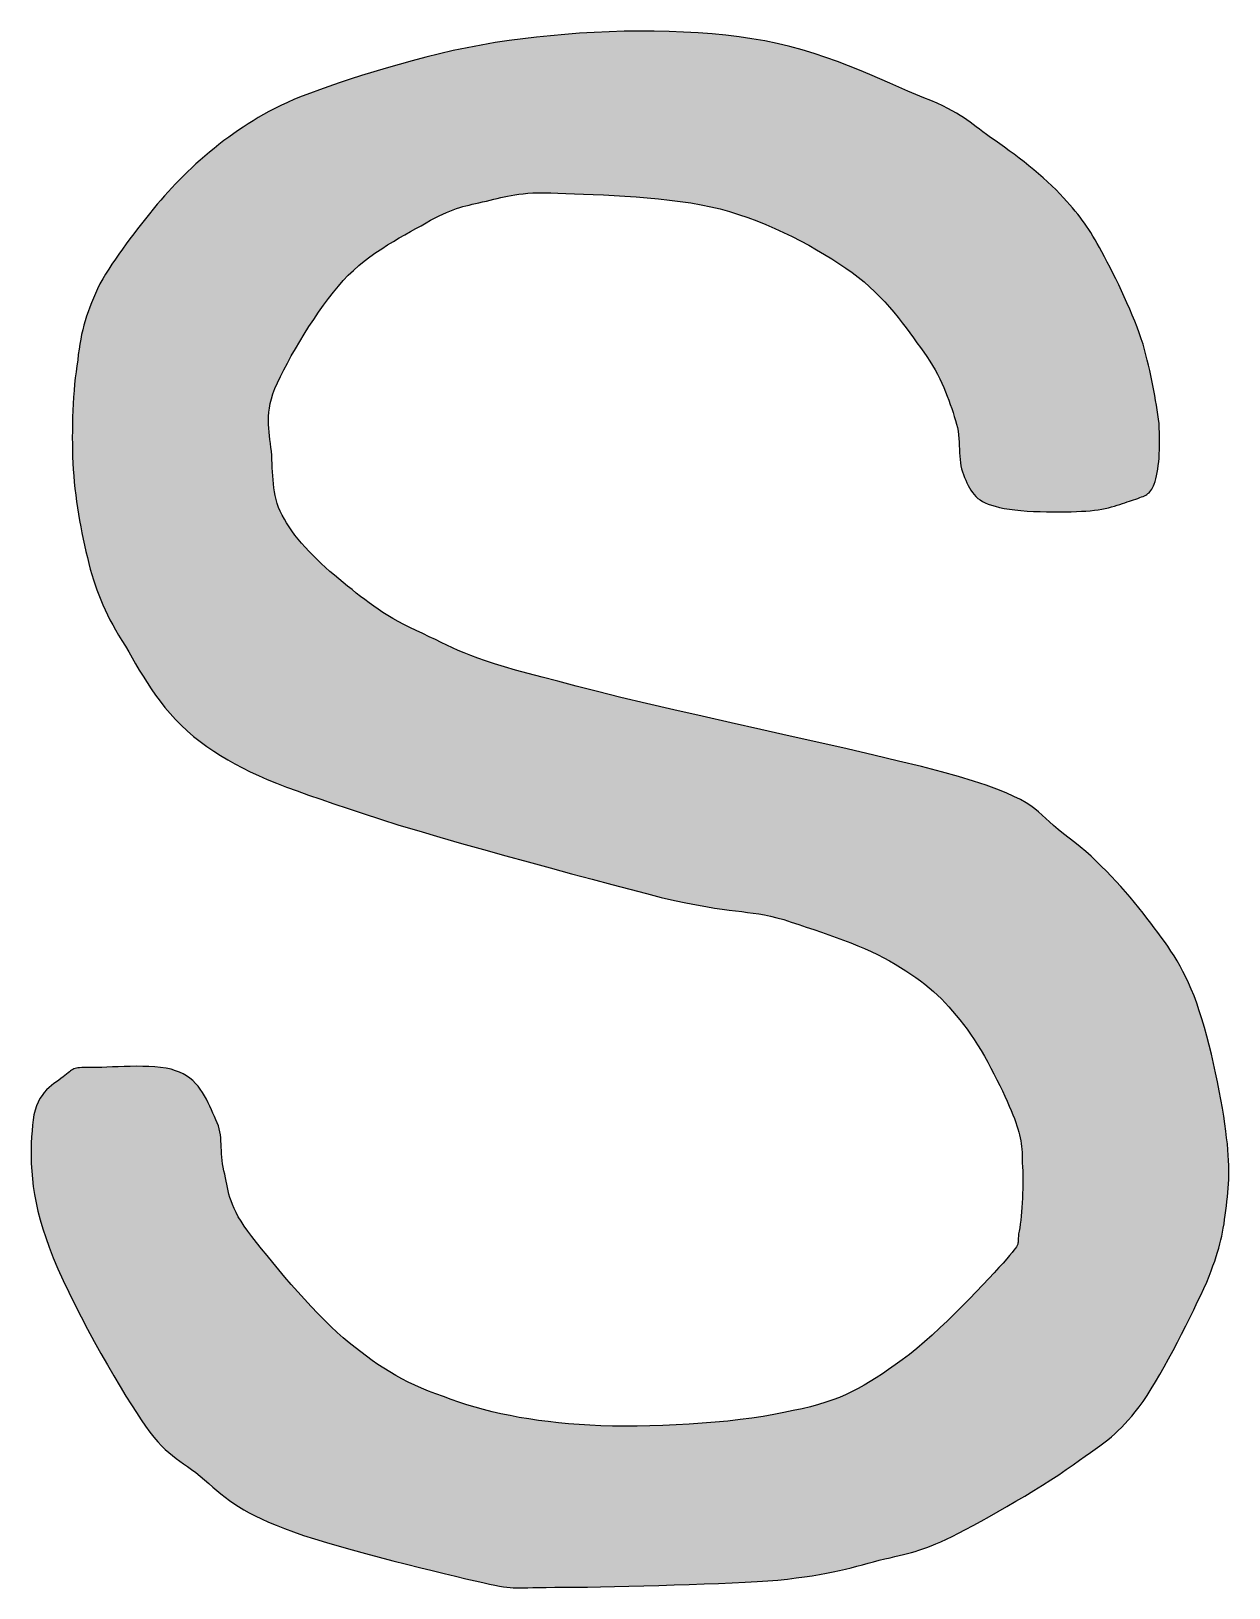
# Model space of a CAD drawing. Header units: millimetres. Extents: x 0 to 841, y 0 to 594.
# Drawn here: x 737.903 to 739.415, y 51.798 to 53.764 of the extents above; entities that cross this region are included whole.
import ezdxf

# ---------------------------------------------------------------- set-up
doc = ezdxf.new("R2010")
doc.units = ezdxf.units.MM
doc.layers.add('291-E-TEXTOS', color=7, linetype='Continuous')
doc.layers.add('291-G-ROTULO', color=7, linetype='Continuous')

msp = doc.modelspace()

# ---------------------------------------------------------------- hatches: boundary and pattern name
at = {"layer": '291-G-ROTULO', "true_color": 0x8dc249}
msp.add_hatch(color=7, dxfattribs=at).paths.add_polyline_path([(738.7448, 53.7615), (738.7266, 53.7625), (738.7082, 53.7632), (738.6894, 53.7636), (738.6706, 53.7636), (738.6516, 53.7634), (738.6327, 53.7629), (738.6139, 53.762), (738.5952, 53.7609), (738.5768, 53.7595), (738.5587, 53.7579), (738.541, 53.756), (738.5238, 53.7539), (738.5064, 53.7517), (738.4888, 53.7491), (738.4711, 53.7461), (738.4534, 53.7427), (738.4358, 53.739), (738.4183, 53.7349), (738.401, 53.7307), (738.384, 53.7263), (738.3674, 53.7217), (738.3511, 53.717), (738.3354, 53.7123), (738.3202, 53.7076), (738.3057, 53.7029), (738.2919, 53.6983), (738.2789, 53.6939), (738.2668, 53.6896), (738.2556, 53.6855), (738.2452, 53.6815), (738.2355, 53.6776), (738.2265, 53.6737), (738.2182, 53.6698), (738.2104, 53.6659), (738.203, 53.6621), (738.1961, 53.6583), (738.1894, 53.6544), (738.1831, 53.6505), (738.1769, 53.6465), (738.1708, 53.6425), (738.1648, 53.6384), (738.1588, 53.6342), (738.1527, 53.6298), (738.1464, 53.6254), (738.1401, 53.6205), (738.1339, 53.6156), (738.128, 53.6107), (738.1222, 53.6058), (738.1165, 53.6009), (738.111, 53.5959), (738.1057, 53.591), (738.1005, 53.586), (738.0953, 53.581), (738.0903, 53.576), (738.0854, 53.5709), (738.0806, 53.5658), (738.0759, 53.5607), (738.0712, 53.5555), (738.0666, 53.5503), (738.0621, 53.5451), (738.0571, 53.539), (738.0522, 53.5329), (738.0472, 53.5266), (738.0423, 53.5204), (738.0374, 53.514), (738.0325, 53.5077), (738.0277, 53.5013), (738.0229, 53.4949), (738.0183, 53.4885), (738.0137, 53.4821), (738.0093, 53.4757), (738.005, 53.4694), (738.0009, 53.4631), (737.997, 53.4569), (737.9933, 53.4508), (737.9898, 53.4447), (737.9869, 53.4384), (737.9841, 53.4323), (737.9816, 53.4264), (737.9792, 53.4206), (737.977, 53.4149), (737.9749, 53.4093), (737.973, 53.4037), (737.9712, 53.398), (737.9696, 53.3924), (737.9681, 53.3866), (737.9667, 53.3807), (737.9655, 53.3747), (737.9644, 53.3685), (737.9634, 53.362), (737.9625, 53.3553), (737.9617, 53.3483), (737.9606, 53.3411), (737.9596, 53.3335), (737.9587, 53.3258), (737.9579, 53.3178), (737.9572, 53.3097), (737.9566, 53.3014), (737.9561, 53.293), (737.9557, 53.2846), (737.9553, 53.2761), (737.9551, 53.2676), (737.955, 53.2591), (737.9549, 53.2507), (737.955, 53.2423), (737.9551, 53.234), (737.9553, 53.2259), (737.9557, 53.2179), (737.9561, 53.2099), (737.9567, 53.202), (737.9574, 53.194), (737.9582, 53.186), (737.9592, 53.1779), (737.9602, 53.1699), (737.9614, 53.1619), (737.9627, 53.1539), (737.964, 53.1459), (737.9655, 53.1379), (737.967, 53.13), (737.9686, 53.1222), (737.9703, 53.1144), (737.9721, 53.1066), (737.9739, 53.099), (737.9757, 53.0914), (737.9776, 53.0843), (737.9796, 53.0775), (737.9817, 53.0709), (737.9838, 53.0643), (737.986, 53.058), (737.9884, 53.0517), (737.9909, 53.0454), (737.9936, 53.0392), (737.9964, 53.033), (737.9994, 53.0267), (738.0025, 53.0204), (738.0059, 53.014), (738.0096, 53.0075), (738.0134, 53.0009), (738.0175, 52.994), (738.0219, 52.987), (738.0261, 52.9797), (738.0304, 52.9723), (738.0349, 52.9646), (738.0395, 52.9569), (738.0443, 52.949), (738.0493, 52.9411), (738.0545, 52.9332), (738.06, 52.9253), (738.0658, 52.9174), (738.0719, 52.9096), (738.0784, 52.9019), (738.0851, 52.8944), (738.0923, 52.8871), (738.0999, 52.88), (738.1078, 52.8731), (738.1163, 52.8665), (738.1249, 52.8603), (738.1335, 52.8544), (738.1422, 52.8488), (738.1511, 52.8435), (738.1602, 52.8383), (738.1697, 52.8333), (738.1796, 52.8285), (738.19, 52.8236), (738.2011, 52.8188), (738.2128, 52.814), (738.2254, 52.8091), (738.2388, 52.8042), (738.2532, 52.799), (738.2686, 52.7937), (738.2852, 52.7881), (738.303, 52.7822), (738.3223, 52.7756), (738.3438, 52.7686), (738.3673, 52.7612), (738.3924, 52.7537), (738.4188, 52.7459), (738.4461, 52.738), (738.474, 52.7301), (738.5022, 52.7223), (738.5304, 52.7145), (738.5581, 52.707), (738.5852, 52.6997), (738.6112, 52.6927), (738.6359, 52.6862), (738.6589, 52.6802), (738.6798, 52.6747), (738.6984, 52.6698), (738.7149, 52.666), (738.7296, 52.6628), (738.7429, 52.6602), (738.7548, 52.6581), (738.7655, 52.6563), (738.7752, 52.6549), (738.7841, 52.6537), (738.7923, 52.6527), (738.8, 52.6518), (738.8073, 52.6509), (738.8144, 52.65), (738.8215, 52.6489), (738.8288, 52.6476), (738.8363, 52.646), (738.8444, 52.6441), (738.853, 52.6417), (738.8625, 52.6387), (738.872, 52.6356), (738.8815, 52.6324), (738.8911, 52.6293), (738.9006, 52.626), (738.91, 52.6227), (738.9193, 52.6193), (738.9285, 52.6159), (738.9376, 52.6123), (738.9464, 52.6087), (738.955, 52.6051), (738.9634, 52.6013), (738.9715, 52.5975), (738.9792, 52.5936), (738.9866, 52.5896), (738.9935, 52.5855), (739.0005, 52.5814), (739.0072, 52.5772), (739.0136, 52.573), (739.0197, 52.5688), (739.0256, 52.5645), (739.0313, 52.5601), (739.0367, 52.5557), (739.042, 52.5511), (739.0471, 52.5464), (739.052, 52.5416), (739.0568, 52.5367), (739.0616, 52.5316), (739.0662, 52.5263), (739.0708, 52.5208), (739.0753, 52.5151), (739.0799, 52.5092), (739.0844, 52.5033), (739.0889, 52.4971), (739.0933, 52.4904), (739.0977, 52.4835), (739.1021, 52.4764), (739.1063, 52.4691), (739.1105, 52.4617), (739.1145, 52.4543), (739.1184, 52.4468), (739.1221, 52.4395), (739.1256, 52.4323), (739.129, 52.4254), (739.1321, 52.4187), (739.135, 52.4123), (739.1377, 52.4063), (739.1401, 52.4008), (739.1422, 52.3954), (739.1441, 52.3904), (739.1459, 52.3857), (739.1474, 52.3814), (739.1487, 52.3774), (739.1498, 52.3735), (739.1508, 52.3698), (739.1516, 52.3662), (739.1523, 52.3626), (739.1529, 52.359), (739.1533, 52.3554), (739.1536, 52.3517), (739.1539, 52.3478), (739.154, 52.3437), (739.1541, 52.3393), (739.1541, 52.3346), (739.1545, 52.3295), (739.1547, 52.3243), (739.1549, 52.3188), (739.1549, 52.3132), (739.1549, 52.3074), (739.1548, 52.3016), (739.1546, 52.2957), (739.1544, 52.2899), (739.1541, 52.2841), (739.1537, 52.2784), (739.1532, 52.2728), (739.1527, 52.2674), (739.1522, 52.2622), (739.1515, 52.2572), (739.1509, 52.2526), (739.1501, 52.2482), (739.1495, 52.2448), (739.1492, 52.242), (739.149, 52.2397), (739.149, 52.2377), (739.1489, 52.2361), (739.1489, 52.2346), (739.1487, 52.2333), (739.1484, 52.2319), (739.1478, 52.2304), (739.1468, 52.2287), (739.1455, 52.2267), (739.1436, 52.2242), (739.1412, 52.2213), (739.1382, 52.2176), (739.1345, 52.2133), (739.13, 52.2081), (739.1247, 52.2023), (739.1186, 52.1957), (739.1117, 52.1884), (739.1042, 52.1804), (739.0961, 52.1719), (739.0876, 52.163), (739.0786, 52.1539), (739.0693, 52.1446), (739.0598, 52.1353), (739.0501, 52.1261), (739.0404, 52.1171), (739.0307, 52.1084), (739.021, 52.1002), (739.0116, 52.0926), (739.0024, 52.0857), (738.9935, 52.0796), (738.9854, 52.0738), (738.9775, 52.0683), (738.9698, 52.0632), (738.9623, 52.0583), (738.9547, 52.0538), (738.9471, 52.0496), (738.9394, 52.0457), (738.9316, 52.042), (738.9234, 52.0385), (738.9149, 52.0353), (738.9061, 52.0322), (738.8967, 52.0294), (738.8868, 52.0267), (738.8763, 52.0241), (738.865, 52.0217), (738.853, 52.0194), (738.8405, 52.0168), (738.827, 52.0145), (738.8127, 52.0123), (738.7978, 52.0104), (738.7823, 52.0086), (738.7663, 52.0071), (738.7501, 52.0057), (738.7336, 52.0046), (738.717, 52.0036), (738.7004, 52.0029), (738.684, 52.0024), (738.6678, 52.0022), (738.652, 52.0021), (738.6367, 52.0023), (738.6221, 52.0027), (738.6081, 52.0033), (738.5947, 52.0042), (738.5815, 52.0052), (738.5685, 52.0064), (738.5558, 52.0078), (738.5433, 52.0094), (738.5311, 52.0112), (738.5192, 52.0132), (738.5075, 52.0154), (738.496, 52.0177), (738.4848, 52.0203), (738.4739, 52.023), (738.4633, 52.0259), (738.4529, 52.029), (738.4428, 52.0323), (738.433, 52.0358), (738.4234, 52.0395), (738.4138, 52.0429), (738.4046, 52.0464), (738.3958, 52.0501), (738.3873, 52.0539), (738.379, 52.0578), (738.371, 52.0619), (738.3633, 52.0661), (738.3557, 52.0706), (738.3482, 52.0752), (738.3408, 52.08), (738.3335, 52.085), (738.3263, 52.0903), (738.319, 52.0958), (738.3118, 52.1015), (738.3044, 52.1075), (738.2969, 52.1137), (738.2893, 52.1205), (738.2813, 52.1279), (738.2731, 52.1359), (738.2648, 52.1443), (738.2565, 52.1532), (738.2481, 52.1623), (738.2397, 52.1716), (738.2314, 52.181), (738.2233, 52.1904), (738.2155, 52.1997), (738.2079, 52.2088), (738.2007, 52.2176), (738.1939, 52.2261), (738.1875, 52.2341), (738.1817, 52.2415), (738.1765, 52.2482), (738.1719, 52.2548), (738.1679, 52.2609), (738.1645, 52.2666), (738.1616, 52.272), (738.1591, 52.2771), (738.1571, 52.2819), (738.1553, 52.2865), (738.1539, 52.2909), (738.1527, 52.2952), (738.1517, 52.2993), (738.1508, 52.3034), (738.1499, 52.3075), (738.1492, 52.3116), (738.1483, 52.3158), (738.1474, 52.3201), (738.1464, 52.3245), (738.1454, 52.329), (738.1446, 52.3334), (738.1441, 52.3377), (738.1437, 52.3419), (738.1434, 52.3461), (738.1432, 52.3501), (738.143, 52.3542), (738.1429, 52.3581), (738.1426, 52.3621), (738.1423, 52.366), (738.1419, 52.3698), (738.1413, 52.3736), (738.1405, 52.3774), (738.1394, 52.3812), (738.138, 52.385), (738.1363, 52.3888), (738.1344, 52.393), (738.1325, 52.3973), (738.1306, 52.4017), (738.1286, 52.4061), (738.1264, 52.4105), (738.1242, 52.4149), (738.1218, 52.4192), (738.1193, 52.4234), (738.1165, 52.4275), (738.1136, 52.4313), (738.1104, 52.435), (738.107, 52.4384), (738.1033, 52.4416), (738.0992, 52.4444), (738.0949, 52.4469), (738.0902, 52.449), (738.0852, 52.451), (738.0796, 52.4527), (738.0733, 52.454), (738.0664, 52.455), (738.0592, 52.4557), (738.0516, 52.4562), (738.0438, 52.4564), (738.036, 52.4565), (738.0281, 52.4564), (738.0203, 52.4563), (738.0127, 52.456), (738.0055, 52.4558), (737.9986, 52.4555), (737.9923, 52.4552), (737.9867, 52.4551), (737.9818, 52.455), (737.9772, 52.455), (737.9732, 52.455), (737.9698, 52.4549), (737.9668, 52.4549), (737.9642, 52.4547), (737.962, 52.4545), (737.9601, 52.4542), (737.9584, 52.4538), (737.9569, 52.4532), (737.9555, 52.4526), (737.9541, 52.4517), (737.9527, 52.4508), (737.9512, 52.4496), (737.9496, 52.4483), (737.9477, 52.4467), (737.9456, 52.445), (737.9432, 52.4431), (737.9406, 52.4412), (737.9378, 52.4392), (737.9348, 52.437), (737.9318, 52.4348), (737.9287, 52.4323), (737.9256, 52.4296), (737.9225, 52.4267), (737.9196, 52.4234), (737.9168, 52.4198), (737.9141, 52.4158), (737.9117, 52.4114), (737.9096, 52.4065), (737.9079, 52.4011), (737.9065, 52.3952), (737.9055, 52.3888), (737.9047, 52.3821), (737.9041, 52.375), (737.9036, 52.3675), (737.9032, 52.3596), (737.903, 52.3513), (737.903, 52.3426), (737.9032, 52.3336), (737.9037, 52.3243), (737.9045, 52.3146), (737.9057, 52.3047), (737.9072, 52.2945), (737.9091, 52.284), (737.9115, 52.2734), (737.9143, 52.2625), (737.9177, 52.2514), (737.9215, 52.2402), (737.9258, 52.228), (737.9309, 52.2148), (737.9368, 52.2008), (737.9434, 52.1862), (737.9505, 52.1711), (737.9581, 52.1557), (737.966, 52.1401), (737.9742, 52.1245), (737.9826, 52.1091), (737.9909, 52.094), (737.9992, 52.0794), (738.0074, 52.0655), (738.0152, 52.0523), (738.0226, 52.0401), (738.0296, 52.0291), (738.036, 52.0194), (738.0418, 52.0101), (738.0474, 52.0019), (738.0527, 51.9947), (738.0578, 51.9882), (738.0628, 51.9825), (738.0675, 51.9774), (738.0722, 51.9728), (738.0769, 51.9687), (738.0815, 51.9649), (738.0861, 51.9613), (738.0908, 51.9579), (738.0955, 51.9544), (738.1004, 51.951), (738.1055, 51.9473), (738.1107, 51.9434), (738.1163, 51.9391), (738.1218, 51.9343), (738.1271, 51.9296), (738.1323, 51.9252), (738.1374, 51.9208), (738.1426, 51.9166), (738.1478, 51.9125), (738.1532, 51.9084), (738.1589, 51.9045), (738.1649, 51.9005), (738.1713, 51.8966), (738.1782, 51.8927), (738.1857, 51.8888), (738.1938, 51.8849), (738.2026, 51.8809), (738.2122, 51.8769), (738.2227, 51.8728), (738.234, 51.8686), (738.2468, 51.8642), (738.2608, 51.8597), (738.2758, 51.8551), (738.2917, 51.8505), (738.3082, 51.8459), (738.3252, 51.8413), (738.3424, 51.8367), (738.3596, 51.8322), (738.3766, 51.8279), (738.3932, 51.8237), (738.4093, 51.8198), (738.4245, 51.816), (738.4388, 51.8126), (738.4519, 51.8094), (738.4636, 51.8066), (738.4733, 51.8045), (738.4815, 51.8028), (738.4884, 51.8014), (738.4942, 51.8002), (738.4992, 51.7994), (738.5036, 51.7988), (738.5076, 51.7983), (738.5115, 51.7981), (738.5154, 51.7979), (738.5196, 51.7979), (738.5244, 51.798), (738.5299, 51.7981), (738.5364, 51.7983), (738.5441, 51.7984), (738.5532, 51.7985), (738.5639, 51.7986), (738.5761, 51.7986), (738.59, 51.7987), (738.6053, 51.799), (738.6218, 51.7992), (738.6393, 51.7996), (738.6575, 51.8), (738.6763, 51.8005), (738.6954, 51.8011), (738.7146, 51.8017), (738.7337, 51.8023), (738.7524, 51.8029), (738.7706, 51.8036), (738.7879, 51.8044), (738.8043, 51.8051), (738.8193, 51.8058), (738.8329, 51.8066), (738.8457, 51.8078), (738.8576, 51.809), (738.8687, 51.8104), (738.8792, 51.8118), (738.889, 51.8133), (738.8982, 51.8148), (738.907, 51.8165), (738.9152, 51.8181), (738.9232, 51.8198), (738.9308, 51.8216), (738.9381, 51.8234), (738.9453, 51.8252), (738.9524, 51.8271), (738.9594, 51.8289), (738.9664, 51.8308), (738.9735, 51.8327), (738.9807, 51.8345), (738.9872, 51.836), (738.9933, 51.8375), (738.9989, 51.8388), (739.0042, 51.8401), (739.0092, 51.8413), (739.0141, 51.8426), (739.0189, 51.844), (739.0237, 51.8455), (739.0286, 51.8471), (739.0338, 51.8489), (739.0392, 51.851), (739.0451, 51.8534), (739.0514, 51.8561), (739.0583, 51.8593), (739.0658, 51.8628), (739.0738, 51.8669), (739.0826, 51.8715), (739.0921, 51.8766), (739.1022, 51.8821), (739.1128, 51.888), (739.1237, 51.8942), (739.1348, 51.9006), (739.1461, 51.9072), (739.1574, 51.9139), (739.1685, 51.9207), (739.1795, 51.9275), (739.19, 51.9342), (739.2001, 51.9408), (739.2096, 51.9472), (739.2184, 51.9533), (739.2264, 51.9592), (739.2336, 51.9642), (739.2402, 51.9689), (739.2463, 51.9732), (739.2519, 51.9773), (739.2572, 51.9812), (739.262, 51.985), (739.2667, 51.9887), (739.2711, 51.9925), (739.2753, 51.9965), (739.2795, 52.0006), (739.2837, 52.005), (739.2879, 52.0097), (739.2923, 52.0148), (739.2968, 52.0204), (739.3016, 52.0266), (739.3067, 52.0334), (739.3117, 52.041), (739.3169, 52.0492), (739.3223, 52.058), (739.3277, 52.0674), (739.3333, 52.0772), (739.3388, 52.0872), (739.3444, 52.0975), (739.3499, 52.108), (739.3553, 52.1184), (739.3605, 52.1288), (739.3656, 52.139), (739.3705, 52.1489), (739.3751, 52.1585), (739.3794, 52.1676), (739.3834, 52.1761), (739.387, 52.184), (739.3899, 52.1913), (739.3925, 52.1981), (739.3948, 52.2045), (739.397, 52.2105), (739.3989, 52.2163), (739.4006, 52.2218), (739.4022, 52.227), (739.4036, 52.2322), (739.4048, 52.2372), (739.4059, 52.2422), (739.407, 52.2472), (739.4079, 52.2523), (739.4088, 52.2575), (739.4096, 52.2629), (739.4103, 52.2685), (739.4111, 52.2743), (739.4118, 52.2802), (739.4125, 52.286), (739.4131, 52.2916), (739.4136, 52.2971), (739.4141, 52.3025), (739.4144, 52.308), (739.4147, 52.3136), (739.4149, 52.3192), (739.4149, 52.3251), (739.4148, 52.3311), (739.4146, 52.3374), (739.4142, 52.3441), (739.4137, 52.3511), (739.413, 52.3585), (739.4121, 52.3663), (739.4111, 52.3747), (739.4099, 52.3837), (739.4084, 52.3934), (739.4067, 52.4036), (739.4048, 52.4144), (739.4028, 52.4254), (739.4005, 52.4368), (739.3981, 52.4484), (739.3955, 52.46), (739.3928, 52.4717), (739.39, 52.4832), (739.3871, 52.4946), (739.384, 52.5057), (739.3808, 52.5164), (739.3776, 52.5266), (739.3743, 52.5363), (739.3709, 52.5453), (739.3675, 52.5538), (739.3641, 52.5617), (739.3605, 52.5692), (739.357, 52.5763), (739.3533, 52.5831), (739.3496, 52.5897), (739.3457, 52.596), (739.3418, 52.6021), (739.3378, 52.608), (739.3337, 52.6139), (739.3295, 52.6197), (739.3252, 52.6255), (739.3208, 52.6314), (739.3162, 52.6373), (739.3115, 52.6434), (739.3067, 52.6497), (739.3014, 52.6565), (739.2959, 52.6633), (739.2903, 52.67), (739.2845, 52.6767), (739.2787, 52.6834), (739.2727, 52.69), (739.2665, 52.6965), (739.2603, 52.7029), (739.2539, 52.7093), (739.2474, 52.7155), (739.2409, 52.7217), (739.2342, 52.7277), (739.2274, 52.7335), (739.2204, 52.7392), (739.2134, 52.7447), (739.2063, 52.7501), (739.1994, 52.7555), (739.1935, 52.7605), (739.1883, 52.7652), (739.1837, 52.7696), (739.1792, 52.7737), (739.1748, 52.7777), (739.1701, 52.7816), (739.1649, 52.7855), (739.1589, 52.7894), (739.1519, 52.7933), (739.1436, 52.7974), (739.1338, 52.8018), (739.1221, 52.8064), (739.1084, 52.8113), (739.0924, 52.8166), (739.0738, 52.8224), (739.0522, 52.8283), (739.0267, 52.8349), (738.998, 52.8419), (738.9666, 52.8494), (738.9329, 52.8572), (738.8975, 52.8653), (738.861, 52.8735), (738.8239, 52.8819), (738.7867, 52.8902), (738.7499, 52.8985), (738.7141, 52.9067), (738.6797, 52.9147), (738.6474, 52.9224), (738.6177, 52.9297), (738.591, 52.9365), (738.5679, 52.9428), (738.548, 52.9479), (738.5302, 52.9526), (738.5144, 52.9569), (738.5004, 52.961), (738.4879, 52.9648), (738.4767, 52.9684), (738.4668, 52.9719), (738.4578, 52.9752), (738.4496, 52.9785), (738.4419, 52.9817), (738.4347, 52.985), (738.4276, 52.9883), (738.4206, 52.9917), (738.4133, 52.9953), (738.4056, 52.999), (738.3973, 53.0031), (738.3889, 53.0068), (738.381, 53.0106), (738.3735, 53.0144), (738.3664, 53.0182), (738.3596, 53.022), (738.3532, 53.0259), (738.347, 53.0297), (738.3411, 53.0337), (738.3354, 53.0376), (738.3298, 53.0417), (738.3243, 53.0458), (738.3188, 53.0499), (738.3134, 53.0541), (738.308, 53.0584), (738.3025, 53.0628), (738.2969, 53.0673), (738.2913, 53.0719), (738.2857, 53.0766), (738.2801, 53.0814), (738.2746, 53.0863), (738.2692, 53.0913), (738.2639, 53.0964), (738.2588, 53.1015), (738.2538, 53.1067), (738.249, 53.1119), (738.2444, 53.1171), (738.24, 53.1223), (738.236, 53.1274), (738.2321, 53.1326), (738.2286, 53.1376), (738.2255, 53.1427), (738.2227, 53.1476), (738.2199, 53.1525), (738.2174, 53.1574), (738.2154, 53.1623), (738.2137, 53.1672), (738.2122, 53.1721), (738.211, 53.1771), (738.2101, 53.182), (738.2094, 53.187), (738.2088, 53.192), (738.2083, 53.197), (738.208, 53.2021), (738.2077, 53.2072), (738.2074, 53.2123), (738.2072, 53.2174), (738.2069, 53.2226), (738.2066, 53.2279), (738.2062, 53.2331), (738.2056, 53.2381), (738.205, 53.243), (738.2044, 53.2478), (738.2038, 53.2526), (738.2033, 53.2574), (738.2029, 53.2622), (738.2026, 53.267), (738.2025, 53.272), (738.2026, 53.2771), (738.203, 53.2823), (738.2038, 53.2877), (738.2049, 53.2934), (738.2063, 53.2994), (738.2082, 53.3056), (738.2106, 53.3122), (738.2139, 53.3196), (738.2176, 53.3275), (738.2218, 53.3359), (738.2264, 53.3445), (738.2313, 53.3535), (738.2365, 53.3626), (738.242, 53.3719), (738.2478, 53.3812), (738.2537, 53.3905), (738.2597, 53.3997), (738.2659, 53.4087), (738.2722, 53.4175), (738.2784, 53.426), (738.2847, 53.434), (738.2908, 53.4417), (738.2969, 53.4487), (738.3031, 53.4553), (738.3097, 53.4616), (738.3165, 53.4676), (738.3235, 53.4733), (738.3307, 53.4788), (738.338, 53.484), (738.3455, 53.4889), (738.3529, 53.4936), (738.3603, 53.4981), (738.3676, 53.5025), (738.3749, 53.5066), (738.3819, 53.5105), (738.3887, 53.5144), (738.3953, 53.518), (738.4015, 53.5216), (738.4073, 53.525), (738.4128, 53.5279), (738.4179, 53.5304), (738.4228, 53.5327), (738.4274, 53.5347), (738.4317, 53.5365), (738.4359, 53.5381), (738.44, 53.5395), (738.444, 53.5408), (738.4479, 53.542), (738.4518, 53.5431), (738.4558, 53.5441), (738.4599, 53.545), (738.464, 53.546), (738.4683, 53.547), (738.4729, 53.548), (738.4776, 53.5491), (738.4824, 53.5502), (738.4869, 53.5513), (738.4913, 53.5524), (738.4957, 53.5535), (738.5, 53.5545), (738.5044, 53.5554), (738.509, 53.5563), (738.5137, 53.5571), (738.5188, 53.5578), (738.5242, 53.5584), (738.53, 53.5589), (738.5363, 53.5593), (738.5432, 53.5595), (738.5507, 53.5595), (738.5589, 53.5594), (738.5679, 53.5591), (738.5779, 53.5588), (738.5887, 53.5584), (738.6003, 53.5579), (738.6126, 53.5574), (738.6255, 53.5568), (738.6389, 53.5561), (738.6526, 53.5553), (738.6666, 53.5544), (738.6806, 53.5532), (738.6947, 53.5519), (738.7086, 53.5504), (738.7224, 53.5487), (738.7358, 53.5467), (738.7487, 53.5444), (738.761, 53.5419), (738.7727, 53.5391), (738.7844, 53.5358), (738.796, 53.5322), (738.8076, 53.5283), (738.8191, 53.524), (738.8304, 53.5194), (738.8417, 53.5145), (738.8527, 53.5095), (738.8636, 53.5042), (738.8742, 53.4987), (738.8845, 53.4932), (738.8945, 53.4875), (738.9043, 53.4817), (738.9136, 53.476), (738.9226, 53.4702), (738.9312, 53.4644), (738.9393, 53.4588), (738.9471, 53.453), (738.9544, 53.447), (738.9614, 53.4409), (738.9681, 53.4346), (738.9745, 53.4282), (738.9806, 53.4217), (738.9865, 53.4152), (738.992, 53.4086), (738.9974, 53.402), (739.0025, 53.3954), (739.0074, 53.3889), (739.0122, 53.3825), (739.0167, 53.3762), (739.0212, 53.3701), (739.0255, 53.3641), (739.0297, 53.3584), (739.0337, 53.3527), (739.0374, 53.3471), (739.0409, 53.3415), (739.0441, 53.3359), (739.0472, 53.3303), (739.05, 53.3247), (739.0526, 53.3192), (739.055, 53.3137), (739.0573, 53.3083), (739.0594, 53.3029), (739.0614, 53.2976), (739.0633, 53.2923), (739.065, 53.2871), (739.0667, 53.282), (739.0683, 53.277), (739.0698, 53.2721), (739.0712, 53.2675), (739.0722, 53.263), (739.073, 53.2584), (739.0736, 53.2538), (739.0741, 53.2492), (739.0744, 53.2446), (739.0746, 53.2401), (739.0748, 53.2357), (739.075, 53.2313), (739.0753, 53.227), (739.0756, 53.2228), (739.076, 53.2187), (739.0766, 53.2147), (739.0775, 53.2109), (739.0785, 53.2073), (739.0799, 53.2038), (739.0813, 53.2001), (739.0828, 53.1966), (739.0843, 53.1932), (739.0859, 53.1899), (739.0875, 53.1868), (739.0892, 53.1839), (739.0911, 53.1811), (739.0932, 53.1785), (739.0954, 53.176), (739.098, 53.1737), (739.1008, 53.1716), (739.1039, 53.1696), (739.1073, 53.1679), (739.1111, 53.1663), (739.1153, 53.1649), (739.12, 53.1637), (739.1253, 53.1622), (739.1313, 53.161), (739.1379, 53.1599), (739.1449, 53.159), (739.1525, 53.1583), (739.1603, 53.1577), (739.1683, 53.1572), (739.1765, 53.1569), (739.1847, 53.1567), (739.1928, 53.1565), (739.2007, 53.1565), (739.2084, 53.1566), (739.2157, 53.1568), (739.2225, 53.157), (739.2288, 53.1573), (739.2344, 53.1576), (739.2399, 53.1581), (739.2451, 53.1586), (739.25, 53.1593), (739.2546, 53.1601), (739.2589, 53.161), (739.263, 53.1619), (739.2669, 53.1629), (739.2706, 53.1639), (739.2741, 53.1649), (739.2774, 53.166), (739.2805, 53.1671), (739.2836, 53.1681), (739.2865, 53.1691), (739.2893, 53.17), (739.292, 53.1709), (739.2947, 53.1717), (739.2975, 53.1727), (739.3001, 53.1737), (739.3025, 53.1746), (739.3047, 53.1754), (739.3066, 53.1762), (739.3084, 53.177), (739.31, 53.1778), (739.3115, 53.1787), (739.3128, 53.1797), (739.3141, 53.1808), (739.3153, 53.1821), (739.3164, 53.1835), (739.3175, 53.1852), (739.3186, 53.1871), (739.3197, 53.1893), (739.3208, 53.1918), (739.3218, 53.1949), (739.3228, 53.1984), (739.3237, 53.2022), (739.3245, 53.2062), (739.3252, 53.2105), (739.3258, 53.215), (739.3264, 53.2197), (739.3268, 53.2246), (739.3271, 53.2297), (739.3273, 53.2349), (739.3275, 53.2402), (739.3275, 53.2457), (739.3275, 53.2512), (739.3273, 53.2568), (739.3271, 53.2624), (739.3268, 53.268), (739.326, 53.2737), (739.3252, 53.2795), (739.3243, 53.2854), (739.3234, 53.2914), (739.3224, 53.2974), (739.3213, 53.3035), (739.3202, 53.3097), (739.319, 53.316), (739.3177, 53.3223), (739.3164, 53.3287), (739.315, 53.3352), (739.3135, 53.3417), (739.3119, 53.3483), (739.3103, 53.355), (739.3085, 53.3617), (739.3067, 53.3684), (739.3043, 53.3753), (739.3017, 53.3825), (739.299, 53.3898), (739.296, 53.3973), (739.2929, 53.405), (739.2897, 53.4127), (739.2863, 53.4204), (739.2829, 53.4281), (739.2794, 53.4358), (739.2758, 53.4434), (739.2722, 53.4509), (739.2686, 53.4582), (739.265, 53.4653), (739.2614, 53.4721), (739.2579, 53.4787), (739.2545, 53.4849), (739.2516, 53.4903), (739.2487, 53.4954), (739.246, 53.5003), (739.2433, 53.5048), (739.2407, 53.5092), (739.238, 53.5133), (739.2354, 53.5173), (739.2327, 53.5212), (739.2299, 53.5251), (739.227, 53.5289), (739.2241, 53.5327), (739.2209, 53.5365), (739.2176, 53.5404), (739.2141, 53.5445), (739.2103, 53.5487), (739.2063, 53.5531), (739.2017, 53.558), (739.1967, 53.5631), (739.1914, 53.5681), (739.186, 53.5732), (739.1803, 53.5783), (739.1745, 53.5834), (739.1685, 53.5885), (739.1624, 53.5935), (739.1563, 53.5985), (739.1501, 53.6033), (739.1439, 53.6081), (739.1377, 53.6127), (739.1316, 53.6171), (739.1256, 53.6214), (739.1197, 53.6255), (739.114, 53.6294), (739.109, 53.633), (739.1044, 53.6365), (739.1001, 53.6398), (739.096, 53.6429), (739.0921, 53.6459), (739.0882, 53.6488), (739.0842, 53.6517), (739.0801, 53.6545), (739.0757, 53.6573), (739.071, 53.6602), (739.0658, 53.6631), (739.0601, 53.6661), (739.0537, 53.6692), (739.0466, 53.6725), (739.0386, 53.6759), (739.0297, 53.6796), (739.0199, 53.6836), (739.0095, 53.688), (738.9984, 53.6929), (738.9868, 53.698), (738.9745, 53.7033), (738.9618, 53.7087), (738.9485, 53.7142), (738.9348, 53.7197), (738.9207, 53.7251), (738.9062, 53.7304), (738.8913, 53.7353), (738.8761, 53.74), (738.8606, 53.7443), (738.8449, 53.748), (738.829, 53.7513), (738.8129, 53.7539), (738.7967, 53.7563), (738.7799, 53.7584), (738.7626, 53.7601)])

# ---------------------------------------------------------------- linework, layer by layer
at = {"layer": '291-E-TEXTOS'}
msp.add_lwpolyline([(738.8129, 53.7539), (738.7967, 53.7563), (738.7799, 53.7584), (738.7626, 53.7601), (738.7448, 53.7615), (738.7266, 53.7625), (738.7082, 53.7632), (738.6894, 53.7636), (738.6706, 53.7636), (738.6516, 53.7634), (738.6327, 53.7629), (738.6139, 53.762), (738.5952, 53.7609), (738.5768, 53.7595), (738.5587, 53.7579), (738.541, 53.756), (738.5238, 53.7539), (738.5064, 53.7517), (738.4888, 53.7491), (738.4711, 53.7461), (738.4534, 53.7427), (738.4358, 53.739), (738.4183, 53.7349), (738.401, 53.7307), (738.384, 53.7263), (738.3674, 53.7217), (738.3511, 53.717), (738.3354, 53.7123), (738.3202, 53.7076), (738.3057, 53.7029), (738.2919, 53.6983), (738.2789, 53.6939), (738.2668, 53.6896), (738.2556, 53.6855), (738.2452, 53.6815), (738.2355, 53.6776), (738.2265, 53.6737), (738.2182, 53.6698), (738.2104, 53.6659), (738.203, 53.6621), (738.1961, 53.6583), (738.1894, 53.6544), (738.1831, 53.6505), (738.1769, 53.6465), (738.1708, 53.6425), (738.1648, 53.6384), (738.1588, 53.6342), (738.1527, 53.6298), (738.1464, 53.6254), (738.1401, 53.6205), (738.1339, 53.6156), (738.128, 53.6107), (738.1222, 53.6058), (738.1165, 53.6009), (738.111, 53.5959), (738.1057, 53.591), (738.1005, 53.586), (738.0953, 53.581), (738.0903, 53.576), (738.0854, 53.5709), (738.0806, 53.5658), (738.0759, 53.5607), (738.0712, 53.5555), (738.0666, 53.5503), (738.0621, 53.5451), (738.0571, 53.539), (738.0522, 53.5329), (738.0472, 53.5266), (738.0423, 53.5204), (738.0374, 53.514), (738.0325, 53.5077), (738.0277, 53.5013), (738.0229, 53.4949), (738.0183, 53.4885), (738.0137, 53.4821), (738.0093, 53.4757), (738.005, 53.4694), (738.0009, 53.4631), (737.997, 53.4569), (737.9933, 53.4508), (737.9898, 53.4447), (737.9869, 53.4384), (737.9841, 53.4323), (737.9816, 53.4264), (737.9792, 53.4206), (737.977, 53.4149), (737.9749, 53.4093), (737.973, 53.4037), (737.9712, 53.398), (737.9696, 53.3924), (737.9681, 53.3866), (737.9667, 53.3807), (737.9655, 53.3747), (737.9644, 53.3685), (737.9634, 53.362), (737.9625, 53.3553), (737.9617, 53.3483), (737.9606, 53.3411), (737.9596, 53.3335), (737.9587, 53.3258), (737.9579, 53.3178), (737.9572, 53.3097), (737.9566, 53.3014), (737.9561, 53.293), (737.9557, 53.2846), (737.9553, 53.2761), (737.9551, 53.2676), (737.955, 53.2591), (737.9549, 53.2507), (737.955, 53.2423), (737.9551, 53.234), (737.9553, 53.2259), (737.9557, 53.2179), (737.9561, 53.2099), (737.9567, 53.202), (737.9574, 53.194), (737.9582, 53.186), (737.9592, 53.1779), (737.9602, 53.1699), (737.9614, 53.1619), (737.9627, 53.1539), (737.964, 53.1459), (737.9655, 53.1379), (737.967, 53.13), (737.9686, 53.1222), (737.9703, 53.1144), (737.9721, 53.1066), (737.9739, 53.099), (737.9757, 53.0914), (737.9776, 53.0843), (737.9796, 53.0775), (737.9817, 53.0709), (737.9838, 53.0643), (737.986, 53.058), (737.9884, 53.0517), (737.9909, 53.0454), (737.9936, 53.0392), (737.9964, 53.033), (737.9994, 53.0267), (738.0025, 53.0204), (738.0059, 53.014), (738.0096, 53.0075), (738.0134, 53.0009), (738.0175, 52.994), (738.0219, 52.987), (738.0261, 52.9797), (738.0304, 52.9723), (738.0349, 52.9646), (738.0395, 52.9569), (738.0443, 52.949), (738.0493, 52.9411), (738.0545, 52.9332), (738.06, 52.9253), (738.0658, 52.9174), (738.0719, 52.9096), (738.0784, 52.9019), (738.0851, 52.8944), (738.0923, 52.8871), (738.0999, 52.88), (738.1078, 52.8731), (738.1163, 52.8665), (738.1249, 52.8603), (738.1335, 52.8544), (738.1422, 52.8488), (738.1511, 52.8435), (738.1602, 52.8383), (738.1697, 52.8333), (738.1796, 52.8285), (738.19, 52.8236), (738.2011, 52.8188), (738.2128, 52.814), (738.2254, 52.8091), (738.2388, 52.8042), (738.2532, 52.799), (738.2686, 52.7937), (738.2852, 52.7881), (738.303, 52.7822), (738.3223, 52.7756), (738.3438, 52.7686), (738.3673, 52.7612), (738.3924, 52.7537), (738.4188, 52.7459), (738.4461, 52.738), (738.474, 52.7301), (738.5022, 52.7223), (738.5304, 52.7145), (738.5581, 52.707), (738.5852, 52.6997), (738.6112, 52.6927), (738.6359, 52.6862), (738.6589, 52.6802), (738.6798, 52.6747), (738.6984, 52.6698), (738.7149, 52.666), (738.7296, 52.6628), (738.7429, 52.6602), (738.7548, 52.6581), (738.7655, 52.6563), (738.7752, 52.6549), (738.7841, 52.6537), (738.7923, 52.6527), (738.8, 52.6518), (738.8073, 52.6509), (738.8144, 52.65), (738.8215, 52.6489), (738.8288, 52.6476), (738.8363, 52.646), (738.8444, 52.6441), (738.853, 52.6417), (738.8625, 52.6387), (738.872, 52.6356), (738.8815, 52.6324), (738.8911, 52.6293), (738.9006, 52.626), (738.91, 52.6227), (738.9193, 52.6193), (738.9285, 52.6159), (738.9376, 52.6123), (738.9464, 52.6087), (738.955, 52.6051), (738.9634, 52.6013), (738.9715, 52.5975), (738.9792, 52.5936), (738.9866, 52.5896), (738.9935, 52.5855), (739.0005, 52.5814), (739.0072, 52.5772), (739.0136, 52.573), (739.0197, 52.5688), (739.0256, 52.5645), (739.0313, 52.5601), (739.0367, 52.5557), (739.042, 52.5511), (739.0471, 52.5464), (739.052, 52.5416), (739.0568, 52.5367), (739.0616, 52.5316), (739.0662, 52.5263), (739.0708, 52.5208), (739.0753, 52.5151), (739.0799, 52.5092), (739.0844, 52.5033), (739.0889, 52.4971), (739.0933, 52.4904), (739.0977, 52.4835), (739.1021, 52.4764), (739.1063, 52.4691), (739.1105, 52.4617), (739.1145, 52.4543), (739.1184, 52.4468), (739.1221, 52.4395), (739.1256, 52.4323), (739.129, 52.4254), (739.1321, 52.4187), (739.135, 52.4123), (739.1377, 52.4063), (739.1401, 52.4008), (739.1422, 52.3954), (739.1441, 52.3904), (739.1459, 52.3857), (739.1474, 52.3814), (739.1487, 52.3774), (739.1498, 52.3735), (739.1508, 52.3698), (739.1516, 52.3662), (739.1523, 52.3626), (739.1529, 52.359), (739.1533, 52.3554), (739.1536, 52.3517), (739.1539, 52.3478), (739.154, 52.3437), (739.1541, 52.3393), (739.1541, 52.3346), (739.1545, 52.3295), (739.1547, 52.3243), (739.1549, 52.3188), (739.1549, 52.3132), (739.1549, 52.3074), (739.1548, 52.3016), (739.1546, 52.2957), (739.1544, 52.2899), (739.1541, 52.2841), (739.1537, 52.2784), (739.1532, 52.2728), (739.1527, 52.2674), (739.1522, 52.2622), (739.1515, 52.2572), (739.1509, 52.2526), (739.1501, 52.2482), (739.1495, 52.2448), (739.1492, 52.242), (739.149, 52.2397), (739.149, 52.2377), (739.1489, 52.2361), (739.1489, 52.2346), (739.1487, 52.2333), (739.1484, 52.2319), (739.1478, 52.2304), (739.1468, 52.2287), (739.1455, 52.2267), (739.1436, 52.2242), (739.1412, 52.2213), (739.1382, 52.2176), (739.1345, 52.2133), (739.13, 52.2081), (739.1247, 52.2023), (739.1186, 52.1957), (739.1117, 52.1884), (739.1042, 52.1804), (739.0961, 52.1719), (739.0876, 52.163), (739.0786, 52.1539), (739.0693, 52.1446), (739.0598, 52.1353), (739.0501, 52.1261), (739.0404, 52.1171), (739.0307, 52.1084), (739.021, 52.1002), (739.0116, 52.0926), (739.0024, 52.0857), (738.9935, 52.0796), (738.9854, 52.0738), (738.9775, 52.0683), (738.9698, 52.0632), (738.9623, 52.0583), (738.9547, 52.0538), (738.9471, 52.0496), (738.9394, 52.0457), (738.9316, 52.042), (738.9234, 52.0385), (738.9149, 52.0353), (738.9061, 52.0322), (738.8967, 52.0294), (738.8868, 52.0267), (738.8763, 52.0241), (738.865, 52.0217), (738.853, 52.0194), (738.8405, 52.0168), (738.827, 52.0145), (738.8127, 52.0123), (738.7978, 52.0104), (738.7823, 52.0086), (738.7663, 52.0071), (738.7501, 52.0057), (738.7336, 52.0046), (738.717, 52.0036), (738.7004, 52.0029), (738.684, 52.0024), (738.6678, 52.0022), (738.652, 52.0021), (738.6367, 52.0023), (738.6221, 52.0027), (738.6081, 52.0033), (738.5947, 52.0042), (738.5815, 52.0052), (738.5685, 52.0064), (738.5558, 52.0078), (738.5433, 52.0094), (738.5311, 52.0112), (738.5192, 52.0132), (738.5075, 52.0154), (738.496, 52.0177), (738.4848, 52.0203), (738.4739, 52.023), (738.4633, 52.0259), (738.4529, 52.029), (738.4428, 52.0323), (738.433, 52.0358), (738.4234, 52.0395), (738.4138, 52.0429), (738.4046, 52.0464), (738.3958, 52.0501), (738.3873, 52.0539), (738.379, 52.0578), (738.371, 52.0619), (738.3633, 52.0661), (738.3557, 52.0706), (738.3482, 52.0752), (738.3408, 52.08), (738.3335, 52.085), (738.3263, 52.0903), (738.319, 52.0958), (738.3118, 52.1015), (738.3044, 52.1075), (738.2969, 52.1137), (738.2893, 52.1205), (738.2813, 52.1279), (738.2731, 52.1359), (738.2648, 52.1443), (738.2565, 52.1532), (738.2481, 52.1623), (738.2397, 52.1716), (738.2314, 52.181), (738.2233, 52.1904), (738.2155, 52.1997), (738.2079, 52.2088), (738.2007, 52.2176), (738.1939, 52.2261), (738.1875, 52.2341), (738.1817, 52.2415), (738.1765, 52.2482), (738.1719, 52.2548), (738.1679, 52.2609), (738.1645, 52.2666), (738.1616, 52.272), (738.1591, 52.2771), (738.1571, 52.2819), (738.1553, 52.2865), (738.1539, 52.2909), (738.1527, 52.2952), (738.1517, 52.2993), (738.1508, 52.3034), (738.1499, 52.3075), (738.1492, 52.3116), (738.1483, 52.3158), (738.1474, 52.3201), (738.1464, 52.3245), (738.1454, 52.329), (738.1446, 52.3334), (738.1441, 52.3377), (738.1437, 52.3419), (738.1434, 52.3461), (738.1432, 52.3501), (738.143, 52.3542), (738.1429, 52.3581), (738.1426, 52.3621), (738.1423, 52.366), (738.1419, 52.3698), (738.1413, 52.3736), (738.1405, 52.3774), (738.1394, 52.3812), (738.138, 52.385), (738.1363, 52.3888), (738.1344, 52.393), (738.1325, 52.3973), (738.1306, 52.4017), (738.1286, 52.4061), (738.1264, 52.4105), (738.1242, 52.4149), (738.1218, 52.4192), (738.1193, 52.4234), (738.1165, 52.4275), (738.1136, 52.4313), (738.1104, 52.435), (738.107, 52.4384), (738.1033, 52.4416), (738.0992, 52.4444), (738.0949, 52.4469), (738.0902, 52.449), (738.0852, 52.451), (738.0796, 52.4527), (738.0733, 52.454), (738.0664, 52.455), (738.0592, 52.4557), (738.0516, 52.4562), (738.0438, 52.4564), (738.036, 52.4565), (738.0281, 52.4564), (738.0203, 52.4563), (738.0127, 52.456), (738.0055, 52.4558), (737.9986, 52.4555), (737.9923, 52.4552), (737.9867, 52.4551), (737.9818, 52.455), (737.9772, 52.455), (737.9732, 52.455), (737.9698, 52.4549), (737.9668, 52.4549), (737.9642, 52.4547), (737.962, 52.4545), (737.9601, 52.4542), (737.9584, 52.4538), (737.9569, 52.4532), (737.9555, 52.4526), (737.9541, 52.4517), (737.9527, 52.4508), (737.9512, 52.4496), (737.9496, 52.4483), (737.9477, 52.4467), (737.9456, 52.445), (737.9432, 52.4431), (737.9406, 52.4412), (737.9378, 52.4392), (737.9348, 52.437), (737.9318, 52.4348), (737.9287, 52.4323), (737.9256, 52.4296), (737.9225, 52.4267), (737.9196, 52.4234), (737.9168, 52.4198), (737.9141, 52.4158), (737.9117, 52.4114), (737.9096, 52.4065), (737.9079, 52.4011), (737.9065, 52.3952), (737.9055, 52.3888), (737.9047, 52.3821), (737.9041, 52.375), (737.9036, 52.3675), (737.9032, 52.3596), (737.903, 52.3513), (737.903, 52.3426), (737.9032, 52.3336), (737.9037, 52.3243), (737.9045, 52.3146), (737.9057, 52.3047), (737.9072, 52.2945), (737.9091, 52.284), (737.9115, 52.2734), (737.9143, 52.2625), (737.9177, 52.2514), (737.9215, 52.2402), (737.9258, 52.228), (737.9309, 52.2148), (737.9368, 52.2008), (737.9434, 52.1862), (737.9505, 52.1711), (737.9581, 52.1557), (737.966, 52.1401), (737.9742, 52.1245), (737.9826, 52.1091), (737.9909, 52.094), (737.9992, 52.0794), (738.0074, 52.0655), (738.0152, 52.0523), (738.0226, 52.0401), (738.0296, 52.0291), (738.036, 52.0194), (738.0418, 52.0101), (738.0474, 52.0019), (738.0527, 51.9947), (738.0578, 51.9882), (738.0628, 51.9825), (738.0675, 51.9774), (738.0722, 51.9728), (738.0769, 51.9687), (738.0815, 51.9649), (738.0861, 51.9613), (738.0908, 51.9579), (738.0955, 51.9544), (738.1004, 51.951), (738.1055, 51.9473), (738.1107, 51.9434), (738.1163, 51.9391), (738.1218, 51.9343), (738.1271, 51.9296), (738.1323, 51.9252), (738.1374, 51.9208), (738.1426, 51.9166), (738.1478, 51.9125), (738.1532, 51.9084), (738.1589, 51.9045), (738.1649, 51.9005), (738.1713, 51.8966), (738.1782, 51.8927), (738.1857, 51.8888), (738.1938, 51.8849), (738.2026, 51.8809), (738.2122, 51.8769), (738.2227, 51.8728), (738.234, 51.8686), (738.2468, 51.8642), (738.2608, 51.8597), (738.2758, 51.8551), (738.2917, 51.8505), (738.3082, 51.8459), (738.3252, 51.8413), (738.3424, 51.8367), (738.3596, 51.8322), (738.3766, 51.8279), (738.3932, 51.8237), (738.4093, 51.8198), (738.4245, 51.816), (738.4388, 51.8126), (738.4519, 51.8094), (738.4636, 51.8066), (738.4733, 51.8045), (738.4815, 51.8028), (738.4884, 51.8014), (738.4942, 51.8002), (738.4992, 51.7994), (738.5036, 51.7988), (738.5076, 51.7983), (738.5115, 51.7981), (738.5154, 51.7979), (738.5196, 51.7979), (738.5244, 51.798), (738.5299, 51.7981), (738.5364, 51.7983), (738.5441, 51.7984), (738.5532, 51.7985), (738.5639, 51.7986), (738.5761, 51.7986), (738.59, 51.7987), (738.6053, 51.799), (738.6218, 51.7992), (738.6393, 51.7996), (738.6575, 51.8), (738.6763, 51.8005), (738.6954, 51.8011), (738.7146, 51.8017), (738.7337, 51.8023), (738.7524, 51.8029), (738.7706, 51.8036), (738.7879, 51.8044), (738.8043, 51.8051), (738.8193, 51.8058), (738.8329, 51.8066), (738.8457, 51.8078), (738.8576, 51.809), (738.8687, 51.8104), (738.8792, 51.8118), (738.889, 51.8133), (738.8982, 51.8148), (738.907, 51.8165), (738.9152, 51.8181), (738.9232, 51.8198), (738.9308, 51.8216), (738.9381, 51.8234), (738.9453, 51.8252), (738.9524, 51.8271), (738.9594, 51.8289), (738.9664, 51.8308), (738.9735, 51.8327), (738.9807, 51.8345), (738.9872, 51.836), (738.9933, 51.8375), (738.9989, 51.8388), (739.0042, 51.8401), (739.0092, 51.8413), (739.0141, 51.8426), (739.0189, 51.844), (739.0237, 51.8455), (739.0286, 51.8471), (739.0338, 51.8489), (739.0392, 51.851), (739.0451, 51.8534), (739.0514, 51.8561), (739.0583, 51.8593), (739.0658, 51.8628), (739.0738, 51.8669), (739.0826, 51.8715), (739.0921, 51.8766), (739.1022, 51.8821), (739.1128, 51.888), (739.1237, 51.8942), (739.1348, 51.9006), (739.1461, 51.9072), (739.1574, 51.9139), (739.1685, 51.9207), (739.1795, 51.9275), (739.19, 51.9342), (739.2001, 51.9408), (739.2096, 51.9472), (739.2184, 51.9533), (739.2264, 51.9592), (739.2336, 51.9642), (739.2402, 51.9689), (739.2463, 51.9732), (739.2519, 51.9773), (739.2572, 51.9812), (739.262, 51.985), (739.2667, 51.9887), (739.2711, 51.9925), (739.2753, 51.9965), (739.2795, 52.0006), (739.2837, 52.005), (739.2879, 52.0097), (739.2923, 52.0148), (739.2968, 52.0204), (739.3016, 52.0266), (739.3067, 52.0334), (739.3117, 52.041), (739.3169, 52.0492), (739.3223, 52.058), (739.3277, 52.0674), (739.3333, 52.0772), (739.3388, 52.0872), (739.3444, 52.0975), (739.3499, 52.108), (739.3553, 52.1184), (739.3605, 52.1288), (739.3656, 52.139), (739.3705, 52.1489), (739.3751, 52.1585), (739.3794, 52.1676), (739.3834, 52.1761), (739.387, 52.184), (739.3899, 52.1913), (739.3925, 52.1981), (739.3948, 52.2045), (739.397, 52.2105), (739.3989, 52.2163), (739.4006, 52.2218), (739.4022, 52.227), (739.4036, 52.2322), (739.4048, 52.2372), (739.4059, 52.2422), (739.407, 52.2472), (739.4079, 52.2523), (739.4088, 52.2575), (739.4096, 52.2629), (739.4103, 52.2685), (739.4111, 52.2743), (739.4118, 52.2802), (739.4125, 52.286), (739.4131, 52.2916), (739.4136, 52.2971), (739.4141, 52.3025), (739.4144, 52.308), (739.4147, 52.3136), (739.4149, 52.3192), (739.4149, 52.3251), (739.4148, 52.3311), (739.4146, 52.3374), (739.4142, 52.3441), (739.4137, 52.3511), (739.413, 52.3585), (739.4121, 52.3663), (739.4111, 52.3747), (739.4099, 52.3837), (739.4084, 52.3934), (739.4067, 52.4036), (739.4048, 52.4144), (739.4028, 52.4254), (739.4005, 52.4368), (739.3981, 52.4484), (739.3955, 52.46), (739.3928, 52.4717), (739.39, 52.4832), (739.3871, 52.4946), (739.384, 52.5057), (739.3808, 52.5164), (739.3776, 52.5266), (739.3743, 52.5363), (739.3709, 52.5453), (739.3675, 52.5538), (739.3641, 52.5617), (739.3605, 52.5692), (739.357, 52.5763), (739.3533, 52.5831), (739.3496, 52.5897), (739.3457, 52.596), (739.3418, 52.6021), (739.3378, 52.608), (739.3337, 52.6139), (739.3295, 52.6197), (739.3252, 52.6255), (739.3208, 52.6314), (739.3162, 52.6373), (739.3115, 52.6434), (739.3067, 52.6497), (739.3014, 52.6565), (739.2959, 52.6633), (739.2903, 52.67), (739.2845, 52.6767), (739.2787, 52.6834), (739.2727, 52.69), (739.2665, 52.6965), (739.2603, 52.7029), (739.2539, 52.7093), (739.2474, 52.7155), (739.2409, 52.7217), (739.2342, 52.7277), (739.2274, 52.7335), (739.2204, 52.7392), (739.2134, 52.7447), (739.2063, 52.7501), (739.1994, 52.7555), (739.1935, 52.7605), (739.1883, 52.7652), (739.1837, 52.7696), (739.1792, 52.7737), (739.1748, 52.7777), (739.1701, 52.7816), (739.1649, 52.7855), (739.1589, 52.7894), (739.1519, 52.7933), (739.1436, 52.7974), (739.1338, 52.8018), (739.1221, 52.8064), (739.1084, 52.8113), (739.0924, 52.8166), (739.0738, 52.8224), (739.0522, 52.8283), (739.0267, 52.8349), (738.998, 52.8419), (738.9666, 52.8494), (738.9329, 52.8572), (738.8975, 52.8653), (738.861, 52.8735), (738.8239, 52.8819), (738.7867, 52.8902), (738.7499, 52.8985), (738.7141, 52.9067), (738.6797, 52.9147), (738.6474, 52.9224), (738.6177, 52.9297), (738.591, 52.9365), (738.5679, 52.9428), (738.548, 52.9479), (738.5302, 52.9526), (738.5144, 52.9569), (738.5004, 52.961), (738.4879, 52.9648), (738.4767, 52.9684), (738.4668, 52.9719), (738.4578, 52.9752), (738.4496, 52.9785), (738.4419, 52.9817), (738.4347, 52.985), (738.4276, 52.9883), (738.4206, 52.9917), (738.4133, 52.9953), (738.4056, 52.999), (738.3973, 53.0031), (738.3889, 53.0068), (738.381, 53.0106), (738.3735, 53.0144), (738.3664, 53.0182), (738.3596, 53.022), (738.3532, 53.0259), (738.347, 53.0297), (738.3411, 53.0337), (738.3354, 53.0376), (738.3298, 53.0417), (738.3243, 53.0458), (738.3188, 53.0499), (738.3134, 53.0541), (738.308, 53.0584), (738.3025, 53.0628), (738.2969, 53.0673), (738.2913, 53.0719), (738.2857, 53.0766), (738.2801, 53.0814), (738.2746, 53.0863), (738.2692, 53.0913), (738.2639, 53.0964), (738.2588, 53.1015), (738.2538, 53.1067), (738.249, 53.1119), (738.2444, 53.1171), (738.24, 53.1223), (738.236, 53.1274), (738.2321, 53.1326), (738.2286, 53.1376), (738.2255, 53.1427), (738.2227, 53.1476), (738.2199, 53.1525), (738.2174, 53.1574), (738.2154, 53.1623), (738.2137, 53.1672), (738.2122, 53.1721), (738.211, 53.1771), (738.2101, 53.182), (738.2094, 53.187), (738.2088, 53.192), (738.2083, 53.197), (738.208, 53.2021), (738.2077, 53.2072), (738.2074, 53.2123), (738.2072, 53.2174), (738.2069, 53.2226), (738.2066, 53.2279), (738.2062, 53.2331), (738.2056, 53.2381), (738.205, 53.243), (738.2044, 53.2478), (738.2038, 53.2526), (738.2033, 53.2574), (738.2029, 53.2622), (738.2026, 53.267), (738.2025, 53.272), (738.2026, 53.2771), (738.203, 53.2823), (738.2038, 53.2877), (738.2049, 53.2934), (738.2063, 53.2994), (738.2082, 53.3056), (738.2106, 53.3122), (738.2139, 53.3196), (738.2176, 53.3275), (738.2218, 53.3359), (738.2264, 53.3445), (738.2313, 53.3535), (738.2365, 53.3626), (738.242, 53.3719), (738.2478, 53.3812), (738.2537, 53.3905), (738.2597, 53.3997), (738.2659, 53.4087), (738.2722, 53.4175), (738.2784, 53.426), (738.2847, 53.434), (738.2908, 53.4417), (738.2969, 53.4487), (738.3031, 53.4553), (738.3097, 53.4616), (738.3165, 53.4676), (738.3235, 53.4733), (738.3307, 53.4788), (738.338, 53.484), (738.3455, 53.4889), (738.3529, 53.4936), (738.3603, 53.4981), (738.3676, 53.5025), (738.3749, 53.5066), (738.3819, 53.5105), (738.3887, 53.5144), (738.3953, 53.518), (738.4015, 53.5216), (738.4073, 53.525), (738.4128, 53.5279), (738.4179, 53.5304), (738.4228, 53.5327), (738.4274, 53.5347), (738.4317, 53.5365), (738.4359, 53.5381), (738.44, 53.5395), (738.444, 53.5408), (738.4479, 53.542), (738.4518, 53.5431), (738.4558, 53.5441), (738.4599, 53.545), (738.464, 53.546), (738.4683, 53.547), (738.4729, 53.548), (738.4776, 53.5491), (738.4824, 53.5502), (738.4869, 53.5513), (738.4913, 53.5524), (738.4957, 53.5535), (738.5, 53.5545), (738.5044, 53.5554), (738.509, 53.5563), (738.5137, 53.5571), (738.5188, 53.5578), (738.5242, 53.5584), (738.53, 53.5589), (738.5363, 53.5593), (738.5432, 53.5595), (738.5507, 53.5595), (738.5589, 53.5594), (738.5679, 53.5591), (738.5779, 53.5588), (738.5887, 53.5584), (738.6003, 53.5579), (738.6126, 53.5574), (738.6255, 53.5568), (738.6389, 53.5561), (738.6526, 53.5553), (738.6666, 53.5544), (738.6806, 53.5532), (738.6947, 53.5519), (738.7086, 53.5504), (738.7224, 53.5487), (738.7358, 53.5467), (738.7487, 53.5444), (738.761, 53.5419), (738.7727, 53.5391), (738.7844, 53.5358), (738.796, 53.5322), (738.8076, 53.5283), (738.8191, 53.524), (738.8304, 53.5194), (738.8417, 53.5145), (738.8527, 53.5095), (738.8636, 53.5042), (738.8742, 53.4987), (738.8845, 53.4932), (738.8945, 53.4875), (738.9043, 53.4817), (738.9136, 53.476), (738.9226, 53.4702), (738.9312, 53.4644), (738.9393, 53.4588), (738.9471, 53.453), (738.9544, 53.447), (738.9614, 53.4409), (738.9681, 53.4346), (738.9745, 53.4282), (738.9806, 53.4217), (738.9865, 53.4152), (738.992, 53.4086), (738.9974, 53.402), (739.0025, 53.3954), (739.0074, 53.3889), (739.0122, 53.3825), (739.0167, 53.3762), (739.0212, 53.3701), (739.0255, 53.3641), (739.0297, 53.3584), (739.0337, 53.3527), (739.0374, 53.3471), (739.0409, 53.3415), (739.0441, 53.3359), (739.0472, 53.3303), (739.05, 53.3247), (739.0526, 53.3192), (739.055, 53.3137), (739.0573, 53.3083), (739.0594, 53.3029), (739.0614, 53.2976), (739.0633, 53.2923), (739.065, 53.2871), (739.0667, 53.282), (739.0683, 53.277), (739.0698, 53.2721), (739.0712, 53.2675), (739.0722, 53.263), (739.073, 53.2584), (739.0736, 53.2538), (739.0741, 53.2492), (739.0744, 53.2446), (739.0746, 53.2401), (739.0748, 53.2357), (739.075, 53.2313), (739.0753, 53.227), (739.0756, 53.2228), (739.076, 53.2187), (739.0766, 53.2147), (739.0775, 53.2109), (739.0785, 53.2073), (739.0799, 53.2038), (739.0813, 53.2001), (739.0828, 53.1966), (739.0843, 53.1932), (739.0859, 53.1899), (739.0875, 53.1868), (739.0892, 53.1839), (739.0911, 53.1811), (739.0932, 53.1785), (739.0954, 53.176), (739.098, 53.1737), (739.1008, 53.1716), (739.1039, 53.1696), (739.1073, 53.1679), (739.1111, 53.1663), (739.1153, 53.1649), (739.12, 53.1637), (739.1253, 53.1622), (739.1313, 53.161), (739.1379, 53.1599), (739.1449, 53.159), (739.1525, 53.1583), (739.1603, 53.1577), (739.1683, 53.1572), (739.1765, 53.1569), (739.1847, 53.1567), (739.1928, 53.1565), (739.2007, 53.1565), (739.2084, 53.1566), (739.2157, 53.1568), (739.2225, 53.157), (739.2288, 53.1573), (739.2344, 53.1576), (739.2399, 53.1581), (739.2451, 53.1586), (739.25, 53.1593), (739.2546, 53.1601), (739.2589, 53.161), (739.263, 53.1619), (739.2669, 53.1629), (739.2706, 53.1639), (739.2741, 53.1649), (739.2774, 53.166), (739.2805, 53.1671), (739.2836, 53.1681), (739.2865, 53.1691), (739.2893, 53.17), (739.292, 53.1709), (739.2947, 53.1717), (739.2975, 53.1727), (739.3001, 53.1737), (739.3025, 53.1746), (739.3047, 53.1754), (739.3066, 53.1762), (739.3084, 53.177), (739.31, 53.1778), (739.3115, 53.1787), (739.3128, 53.1797), (739.3141, 53.1808), (739.3153, 53.1821), (739.3164, 53.1835), (739.3175, 53.1852), (739.3186, 53.1871), (739.3197, 53.1893), (739.3208, 53.1918), (739.3218, 53.1949), (739.3228, 53.1984), (739.3237, 53.2022), (739.3245, 53.2062), (739.3252, 53.2105), (739.3258, 53.215), (739.3264, 53.2197), (739.3268, 53.2246), (739.3271, 53.2297), (739.3273, 53.2349), (739.3275, 53.2402), (739.3275, 53.2457), (739.3275, 53.2512), (739.3273, 53.2568), (739.3271, 53.2624), (739.3268, 53.268), (739.326, 53.2737), (739.3252, 53.2795), (739.3243, 53.2854), (739.3234, 53.2914), (739.3224, 53.2974), (739.3213, 53.3035), (739.3202, 53.3097), (739.319, 53.316), (739.3177, 53.3223), (739.3164, 53.3287), (739.315, 53.3352), (739.3135, 53.3417), (739.3119, 53.3483), (739.3103, 53.355), (739.3085, 53.3617), (739.3067, 53.3684), (739.3043, 53.3753), (739.3017, 53.3825), (739.299, 53.3898), (739.296, 53.3973), (739.2929, 53.405), (739.2897, 53.4127), (739.2863, 53.4204), (739.2829, 53.4281), (739.2794, 53.4358), (739.2758, 53.4434), (739.2722, 53.4509), (739.2686, 53.4582), (739.265, 53.4653), (739.2614, 53.4721), (739.2579, 53.4787), (739.2545, 53.4849), (739.2516, 53.4903), (739.2487, 53.4954), (739.246, 53.5003), (739.2433, 53.5048), (739.2407, 53.5092), (739.238, 53.5133), (739.2354, 53.5173), (739.2327, 53.5212), (739.2299, 53.5251), (739.227, 53.5289), (739.2241, 53.5327), (739.2209, 53.5365), (739.2176, 53.5404), (739.2141, 53.5445), (739.2103, 53.5487), (739.2063, 53.5531), (739.2017, 53.558), (739.1967, 53.5631), (739.1914, 53.5681), (739.186, 53.5732), (739.1803, 53.5783), (739.1745, 53.5834), (739.1685, 53.5885), (739.1624, 53.5935), (739.1563, 53.5985), (739.1501, 53.6033), (739.1439, 53.6081), (739.1377, 53.6127), (739.1316, 53.6171), (739.1256, 53.6214), (739.1197, 53.6255), (739.114, 53.6294), (739.109, 53.633), (739.1044, 53.6365), (739.1001, 53.6398), (739.096, 53.6429), (739.0921, 53.6459), (739.0882, 53.6488), (739.0842, 53.6517), (739.0801, 53.6545), (739.0757, 53.6573), (739.071, 53.6602), (739.0658, 53.6631), (739.0601, 53.6661), (739.0537, 53.6692), (739.0466, 53.6725), (739.0386, 53.6759), (739.0297, 53.6796), (739.0199, 53.6836), (739.0095, 53.688), (738.9984, 53.6929), (738.9868, 53.698), (738.9745, 53.7033), (738.9618, 53.7087), (738.9485, 53.7142), (738.9348, 53.7197), (738.9207, 53.7251), (738.9062, 53.7304), (738.8913, 53.7353), (738.8761, 53.74), (738.8606, 53.7443), (738.8449, 53.748), (738.829, 53.7513)], close=True, dxfattribs=at)

doc.saveas('drawing.dxf')
